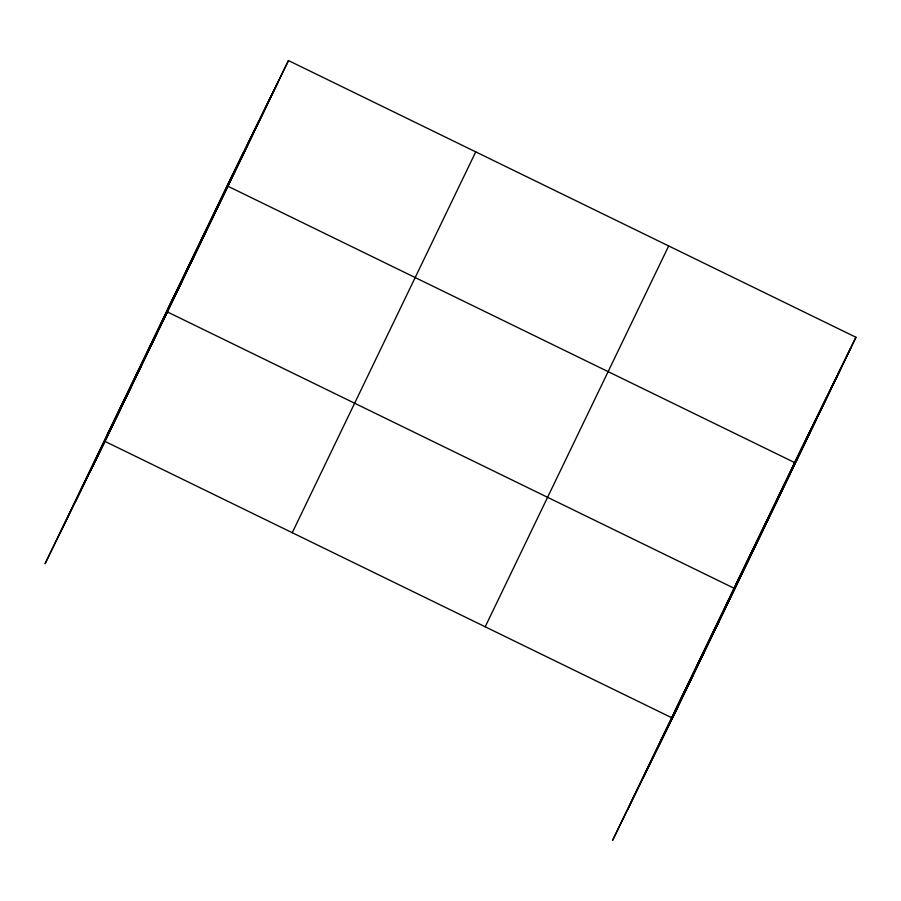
<?xml version="1.0" encoding="UTF-8"?>
<svg xmlns="http://www.w3.org/2000/svg" width="901" height="901" viewBox="0 0 901 901"><rect width="100%" height="100%" fill="white"/><g stroke="black" fill="none" stroke-linecap="round" stroke-linejoin="round"><path stroke-width="1.35" d="M60.04 533.144L243.507 152.303M75.47 501.62L258.947 120.779M90.46 471.032L273.938 90.19M104.978 441.4L288.455 60.558L855.95 337.267L672.484 718.108L104.978 441.4L45.05 563.733L228.516 182.892L288.455 60.558M292.251 532.716L475.728 151.875M485.2 626.792L668.677 245.95M627.535 809.853L811.001 429.011M642.976 778.34L826.442 397.499M657.955 747.751L841.433 366.91M258.801 121.612L278.364 81.507M243.664 153.035L268.273 102.444M233.573 173.972L253.136 133.866M218.436 205.394L243.045 154.814M167.98 308.57L227.908 186.237L795.403 462.945M193.208 257.765L217.817 207.185M183.117 278.713L202.68 238.596M173.026 299.65L192.589 259.544M157.889 331.072L182.498 280.493M107.433 434.248L167.361 311.915L734.856 588.623M132.053 384.704L156.965 333.494M121.646 406.295L141.367 365.862M111.251 427.874L130.972 387.441M95.664 460.242L120.576 409.031M855.95 337.267L796.022 459.6L612.545 840.442L677.676 707.319M831.341 387.858L850.904 347.741M821.25 408.795L840.813 368.689M806.113 440.217L830.722 389.637M796.022 461.166L815.585 421.06M735.475 585.278L805.494 442.008M770.794 513.525L790.357 473.419M755.657 544.947L780.266 494.367M745.566 565.896L765.129 525.79M730.429 597.318L755.038 546.738M674.928 710.957L739.901 578.149M709.943 639.845L729.664 599.413M694.344 672.214L719.268 621.003M683.949 693.793L703.67 653.371M668.362 726.161L693.274 674.95"/></g></svg>
